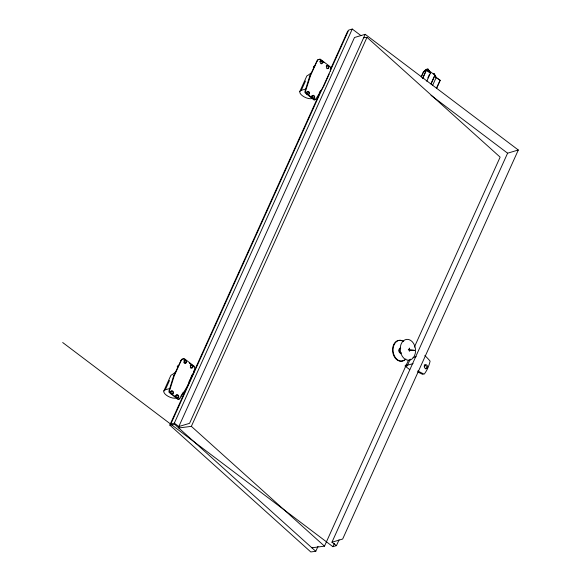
<?xml version="1.0" encoding="UTF-8"?>
<svg xmlns="http://www.w3.org/2000/svg" width="581" height="581" viewBox="0 0 581 581"><rect width="100%" height="100%" fill="white"/><g stroke="black" fill="none" stroke-linecap="round" stroke-linejoin="round"><path stroke-width="0.87" d="M330.487 71.202L330.836 68.631L330.24 66.793L320.218 59.117L317.524 59.865L309.622 76.489L305.047 91.101A3.66 2.898 74.3 0 0 305.003 92.706L314.001 99.976L315.025 99.627M173.537 376.285L173.988 375.181M309.52 76.815L309.971 75.712M193.923 370.838L193.756 371.237L194.337 371.07L194.867 368.964L194.257 366.27L184.228 358.593L181.541 359.341L173.639 375.958L169.064 390.577A3.58 2.84 74.3 0 0 169.049 392.342L178.018 399.452L179.151 398.973A2.506 1.983 74.3 0 0 179.42 398.508M163.842 390.962L170.669 375.842A7.473 3.312 24.3 0 1 172.136 374.672L175.222 372.443M299.832 91.486L306.659 76.365A7.473 3.312 24.3 0 1 308.126 75.196L311.213 72.966M179.006 397.215L176.087 398.043A7.473 3.312 24.3 0 1 166.319 395.153A7.473 3.312 24.3 0 1 165.309 389.786L169.521 380.461M314.263 97.949L312.077 98.567A7.473 3.312 24.3 0 1 302.309 95.676A7.473 3.312 24.3 0 1 301.299 90.316L305.512 80.991M186.516 360.946L183.356 358.695L181.359 360.082L174.111 376.125L169.637 390.41A3.58 2.84 74.3 0 0 169.623 392.182L178.592 399.285L179.725 398.806A2.506 1.983 74.3 0 0 179.994 398.348L187.576 386.038L194.337 371.07M319.637 59.284L318.388 59.48L317.132 60.969L310.544 75.552L305.621 90.941A3.66 2.898 74.3 0 0 305.584 92.546L314.575 99.816L315.708 99.336A2.506 1.983 74.3 0 0 315.984 98.872L323.094 87.332M188.963 381.862L190.067 379.408M190.808 377.773L192.282 374.505M318.01 546.351L315.774 551.311L310.784 551.95L169.819 425.089L320.894 90.498M330.219 69.843L347.75 31.018M323.566 86.562L329.253 73.961M352.268 29.05L348.694 30.11L170.763 424.188L174.336 423.128L352.268 29.05L360.954 35.615M174.336 423.128L178.839 426.527L354.49 37.504L365.202 34.315L518.317 150.007L342.667 539.03L331.954 542.218L336.457 545.624L339.064 539.836M179.471 426.323L178.73 427.972L191.352 426.352L324.481 546.162L408.392 360.322M365.202 34.315L189.551 423.338L178.839 426.527M191.352 426.352L367.003 37.329L500.132 157.139L414.355 347.111M421.341 76.975L423.171 72.371A5.302 2.164 -52.9 0 1 425.161 70.214L425.851 69.698A5.723 2.339 -52.9 0 1 428.161 69.016L430.107 72.952L426.316 70.083L422.59 78.326M422.801 78.261L426.527 70.025L430.499 73.024L426.781 81.267M427.87 77.89L429.359 74.6M430.928 83.809L434.806 75.218L436.222 77.542L440.216 80.367L436.026 77.426L434.806 75.218M431.117 83.947L434.995 75.363L434.268 73.627A5.723 2.339 -52.9 0 0 433.804 73.576M432.518 85.603L436.237 77.36M436.658 87.847L440.006 80.432M436.491 88.61L440.216 80.367M405.56 366.255L407.281 365.747L410.273 359.116M331.954 542.218L507.605 153.195L518.317 150.007M62.683 342.521L332.884 546.685L334.373 543.38M319.303 92.713L320.146 91.348M180.814 396.249L183.313 392.182M430.499 73.024L427.943 69.335A5.287 2.157 -52.9 0 0 425.808 69.967L423.367 72.385L421.16 76.83M434.719 75.443L436.215 77.563M413.004 357.613L416.178 356.669M413.062 363.568L404.942 365.986L409.743 369.618M332.884 546.685L336.457 545.624M316.376 61.528L316.95 61.361M301.299 90.316L305.679 89.082M180.393 360.997L180.967 360.837M165.309 389.786L169.696 388.551M363.633 37.758L367.003 37.329M169.819 425.089L174.816 424.45L315.774 551.311M311.859 547.789L324.481 546.162M400.679 348.68L400.353 348.702A2.048 1.489 82.7 0 0 399.234 350.532L399.285 351.062A2.048 1.489 82.7 0 0 400.73 352.732L401.115 352.711M434.995 75.225L428.887 70.606L428.793 70.962M431.044 95.349L507.605 153.195M406.025 364.803L407.281 365.747M320.356 59.828L323.937 62.574M327.517 65.312L328.948 66.408M189.384 363.14L193.858 366.742M434.617 74.455L434.051 73.947A5.287 2.157 -52.9 0 0 433.615 73.903M170.967 391.173A1.569 1.249 74.3 0 1 172.666 391.768A1.569 1.249 74.3 0 1 172.528 393.824A1.569 1.249 74.3 0 1 170.807 393.584M170.589 393.243A1.569 1.249 74.3 0 1 170.451 392.858M170.531 391.696A1.569 1.249 74.3 0 1 170.72 391.398M190.851 368.093A1.511 1.198 74.3 0 1 190.285 367.657M190.198 365.558A1.511 1.198 74.3 0 1 192.035 365.863A1.511 1.198 74.3 0 1 191.774 368.02M184.424 360.416A1.482 1.177 74.3 0 1 186 361.956A1.482 1.177 74.3 0 1 184.547 363.234M183.988 362.813A1.482 1.177 74.3 0 1 183.785 362.493M183.901 360.743A1.482 1.177 74.3 0 1 184.141 360.532M175.673 395.639A1.62 1.285 74.3 0 1 177.532 395.291A1.62 1.285 74.3 0 1 177.888 397.644A1.62 1.285 74.3 0 1 175.956 397.578M417.913 370.867A47.112 37.598 73.4 0 0 424.246 374.12A37.453 29.892 73.4 0 0 430.107 361.135A47.112 37.598 73.4 0 0 424.805 355.587M423.041 374.476A47.112 37.598 73.4 0 1 417.586 371.767M424.21 365.064A2.055 1.641 73.4 0 1 426.243 366.408A2.055 1.641 73.4 0 1 425.648 368.87M319.891 61.274A1.482 1.177 74.3 0 1 321.794 61.739A1.482 1.177 74.3 0 1 321.155 63.816M312.418 95.495A1.62 1.285 74.3 0 1 314.074 96.758A1.62 1.285 74.3 0 1 313.224 98.625A1.62 1.285 74.3 0 1 311.576 97.361M311.656 96.163A1.62 1.285 74.3 0 1 312.113 95.625M326.188 66.089A1.511 1.198 74.3 0 1 328.258 66.931A1.511 1.198 74.3 0 1 326.834 68.616M306.957 91.704A1.569 1.249 74.3 0 1 308.772 92.539A1.569 1.249 74.3 0 1 308.141 94.587A1.569 1.249 74.3 0 1 306.434 93.388M315.403 99.039A2.506 1.983 74.3 0 1 315.236 99.358M177.372 367.228A4.924 2.186 24.3 0 1 178.766 365.478M313.464 67.752A4.924 2.186 24.3 0 1 314.858 66.002M405.887 359.007A10.494 7.633 82.7 0 1 395.835 358.194A10.494 7.633 82.7 0 1 394.158 344.569A10.494 7.633 82.7 0 1 403.73 341.439M404.325 360.046A10.494 7.633 82.7 0 1 392.654 351.665A10.494 7.633 82.7 0 1 401.958 340.8M401.289 353.219A2.585 1.881 82.7 0 1 398.864 350.924A2.585 1.881 82.7 0 1 400.665 348.135M409.322 348.201L409.315 351.004L409.322 348.201M409.307 349.595L409.213 350.677L409.983 350.619A17.277 0.566 -5.3 0 1 412.735 350.452L414.623 350.372L412.692 350.009A17.575 2.142 0.2 0 0 409.895 349.675L408.283 349.486L409.307 349.595M409.837 360.075L407.847 360.198A10.487 7.633 82.7 0 1 400.447 351.621L400.193 348.898A10.487 7.633 82.7 0 1 406.903 339.355A10.487 7.633 82.7 0 1 415.306 347.954L415.56 350.677A10.487 7.633 82.7 0 1 409.837 360.075M176.13 395.85A1.62 1.285 74.3 0 0 177.815 397.941A1.62 1.285 74.3 0 0 178.294 395.32A1.62 1.285 74.3 0 0 176.13 395.85M170.988 391.899A1.569 1.249 74.3 0 0 172.63 393.925A1.569 1.249 74.3 0 0 173.087 391.391A1.569 1.249 74.3 0 0 170.988 391.899M184.199 361.215A1.482 1.177 74.3 0 0 185.738 363.125A1.482 1.177 74.3 0 0 186.181 360.728A1.482 1.177 74.3 0 0 184.199 361.215M190.488 366.037A1.511 1.198 74.3 0 0 192.057 367.984A1.511 1.198 74.3 0 0 192.5 365.551A1.511 1.198 74.3 0 0 190.488 366.037M424.297 366.03A2.055 1.641 73.4 0 0 426.461 368.674A2.055 1.641 73.4 0 0 427.057 365.362A2.055 1.641 73.4 0 0 424.297 366.03M312.12 96.373A1.62 1.285 74.3 0 0 313.805 98.465A1.62 1.285 74.3 0 0 314.277 95.85A1.62 1.285 74.3 0 0 312.12 96.373M320.182 61.739A1.482 1.177 74.3 0 0 321.729 63.656A1.482 1.177 74.3 0 0 322.164 61.259A1.482 1.177 74.3 0 0 320.182 61.739M326.471 66.561A1.511 1.198 74.3 0 0 328.047 68.514A1.511 1.198 74.3 0 0 328.49 66.074A1.511 1.198 74.3 0 0 326.471 66.561M306.979 92.423A1.569 1.249 74.3 0 0 308.613 94.456A1.569 1.249 74.3 0 0 309.077 91.914A1.569 1.249 74.3 0 0 306.979 92.423"/></g></svg>
